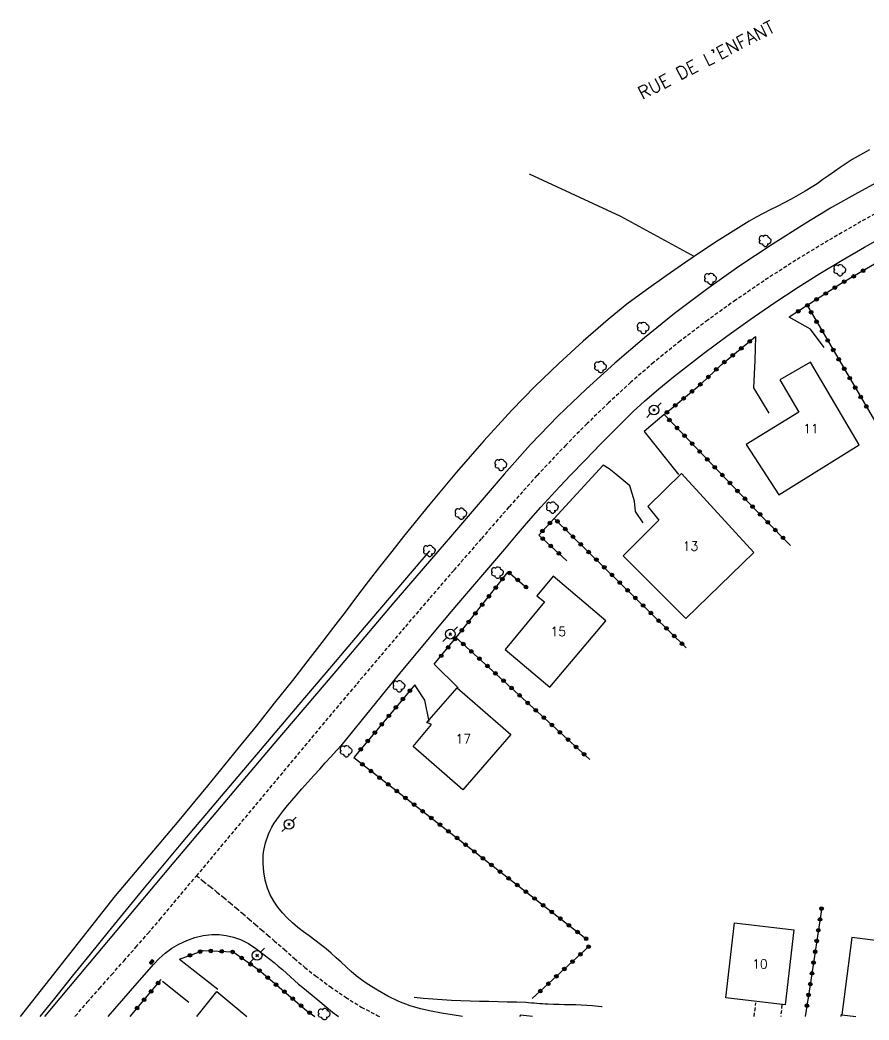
# Model space of a CAD drawing. Header units: millimetres. Extents: x 145000 to 146000, y 142999 to 144002.
# Drawn here: x 145116.1 to 145232.8, y 142999.5 to 143137 of the extents above; entities that cross this region are included whole.
import ezdxf
from ezdxf.enums import TextEntityAlignment as Align

# ---------------------------------------------------------------- set-up
doc = ezdxf.new("R2010")
doc.units = ezdxf.units.MM
doc.linetypes.add('DASHED', pattern=[0.75, 0.5, -0.25])
doc.layers.get('0').update_dxf_attribs({"linetype": 'CONTINUOUS'})
for name, color, linetype in [('W0001', 6, 'DASHED'), ('W0008', 7, 'CONTINUOUS'), ('W0014', 7, 'CONTINUOUS'), ('W0017', 7, 'CONTINUOUS'), ('W0101', 7, 'CONTINUOUS'), ('W0112', 1, 'DASHED'), ('W0211', 2, 'CONTINUOUS'), ('W0300', 7, 'CONTINUOUS'), ('W0323', 7, 'CONTINUOUS'), ('W0330', 7, 'CONTINUOUS'), ('W0333', 7, 'CONTINUOUS'), ('W0401', 7, 'CONTINUOUS'), ('W0473', 7, 'CONTINUOUS'), ('W0989', 7, 'CONTINUOUS'), ('W0991', 7, 'CONTINUOUS')]:
    doc.layers.add(name, color=color, linetype=linetype)
doc.styles.get("Standard").update_dxf_attribs({"font": 'romans.shx', "width": 0.85})

# ---------------------------------------------------------------- blocks, each defined once
blk = doc.blocks.new('T300')
for p, q in [((-0.8, 0.51), (-0.86, 0.34)), ((-0.86, 0.34), (-0.86, 0.17)), ((-0.86, 0.17), (-0.74, 0.06)), ((-0.69, 0.63), (-0.8, 0.51)), ((-0.8, -0.06), (-0.74, 0.06)), ((-0.74, 0.06), (-0.69, 0.11)), ((-0.57, 0.69), (-0.69, 0.63)), ((-0.46, 0.69), (-0.57, 0.69)), ((-0.29, 0.63), (-0.46, 0.69)), ((-0.29, 0.63), (-0.17, 0.74)), ((-0.23, 0.57), (-0.29, 0.63)), ((-0.17, 0.74), (-0.06, 0.8)), ((-0.06, 0.8), (0.06, 0.8)), ((0.06, 0.8), (0.23, 0.74)), ((0.23, 0.74), (0.34, 0.63)), ((0.34, 0.63), (0.4, 0.51)), ((0.46, 0.46), (0.34, 0.46)), ((0.4, 0.51), (0.4, 0.46)), ((0.57, 0.4), (0.46, 0.46)), ((0.57, 0.4), (0.69, 0.29)), ((0.69, 0.29), (0.74, 0.17)), ((0.74, 0.06), (0.69, -0.17)), ((0.74, 0.17), (0.74, 0.06)), ((-0.8, -0.17), (-0.8, -0.06)), ((-0.8, -0.23), (-0.8, -0.17)), ((-0.74, -0.34), (-0.8, -0.23)), ((-0.69, -0.4), (-0.74, -0.34)), ((-0.51, -0.46), (-0.69, -0.4)), ((-0.4, -0.46), (-0.51, -0.46)), ((-0.4, -0.46), (-0.34, -0.46)), ((-0.34, -0.46), (-0.34, -0.4)), ((-0.34, -0.51), (-0.34, -0.46)), ((-0.29, -0.63), (-0.34, -0.51)), ((-0.17, -0.74), (-0.29, -0.63)), ((-0.06, -0.8), (-0.17, -0.74)), ((0.06, -0.8), (-0.06, -0.8)), ((0.17, -0.74), (0.06, -0.8)), ((0.23, -0.69), (0.17, -0.74)), ((0.29, -0.46), (0.23, -0.46)), ((0.29, -0.63), (0.23, -0.69)), ((0.46, -0.4), (0.29, -0.46)), ((0.34, -0.51), (0.29, -0.63)), ((0.34, -0.51), (0.34, -0.46)), ((0.57, -0.34), (0.46, -0.4)), ((0.63, -0.29), (0.57, -0.34)), ((0.69, -0.17), (0.63, -0.29))]:
    blk.add_line(p, q)
blk = doc.blocks.new('T473')
for p, q in [((-0.166667, 0.166667), (0.166667, -0.166667)), ((-0.166667, -0.166667), (0.166667, 0.166667)), ((0.500001, 0.500001), (1.000002, 1.000002)), ((-1.000002, -1.000002), (-0.500001, -0.500001))]:
    blk.add_line(p, q)
blk.add_ellipse((0, 0), major_axis=(0.471405, 0.471405), ratio=1, start_param=5.4977871438, end_param=11.780972451)
blk = doc.blocks.new('T401')
for p, q in [((-0.3, 0.3), (0, 0.3)), ((-0.3, -0.25), (-0.3, 0.3)), ((-0.3, 0.15), (0, 0.15)), ((-0.3, 0), (0, 0)), ((0, 0.3), (0, -0.25)), ((-0.3, -0.15), (0, -0.15)), ((-0.3, -0.25), (-0.3, -0.3)), ((-0.3, -0.3), (0, -0.3)), ((0, -0.3), (0, -0.25))]:
    blk.add_line(p, q)
blk = doc.blocks.new('t323o')
at = {"color": 0, "linetype": 'Continuous'}
for radius in [0.25, 0.15]:
    blk.add_circle((0, 0), radius, dxfattribs=at)

msp = doc.modelspace()

# ---------------------------------------------------------------- linework, layer by layer
at = {"layer": 'W0001'}
for points in [[(145236.23, 143111.81), (145231.68, 143109.27), (145227.18, 143106.67), (145222.73, 143103.97), (145218.35, 143101.15), (145214.45, 143098.48), (145210.61, 143095.73), (145206.85, 143092.87), (145203.17, 143089.9), (145200.04, 143087.19), (145196.99, 143084.38), (145194.02, 143081.5), (145191.11, 143078.56), (145187.14, 143074.36), (145183.28, 143070.05), (145179.48, 143065.68), (145175.69, 143061.32), (145172.3, 143057.42), (145168.94, 143053.49), (145165.6, 143049.55), (145162.26, 143045.61), (145158.88, 143041.59), (145155.51, 143037.55), (145152.14, 143033.51), (145148.78, 143029.47), (145140.33, 143019.35)], [(145123.63, 143000), (145123.67, 143000.05), (145125.32, 143001.95), (145126.99, 143003.85), (145128.66, 143005.74), (145130.33, 143007.62), (145132, 143009.52), (145133.66, 143011.42), (145135.31, 143013.33), (145140.33, 143019.35)], [(145140.33, 143019.35), (145141.27, 143018.61), (145142.21, 143017.86), (145143.15, 143017.11), (145144.07, 143016.35), (145144.95, 143015.62), (145145.82, 143014.88), (145146.69, 143014.14), (145147.55, 143013.4), (145148.42, 143012.65), (145149.28, 143011.9), (145150.14, 143011.16), (145151.01, 143010.42), (145152.41, 143009.2), (145153.8, 143007.96), (145155.22, 143006.75), (145156.68, 143005.6), (145158.73, 143004.1), (145160.83, 143002.65), (145162.99, 143001.3), (145165.25, 143000.11), (145165.49, 143000)]]:
    msp.add_lwpolyline(points, dxfattribs=at)
at = {"layer": 'W0008'}
for points in [[(145234.88, 143115.19), (145231.23, 143113.22), (145227.63, 143111.2), (145224.08, 143109.07), (145219.46, 143106.13), (145214.9, 143103.09), (145210.43, 143099.93), (145206.06, 143096.63), (145201.9, 143093.29), (145197.84, 143089.83), (145193.89, 143086.26), (145190.04, 143082.56), (145186.26, 143078.62), (145182.63, 143074.54), (145179.07, 143070.39), (145175.51, 143066.26), (145171.47, 143061.59), (145167.47, 143056.89), (145163.48, 143052.19), (145159.49, 143047.48), (145155.23, 143042.48), (145150.97, 143037.47), (145146.71, 143032.46), (145142.47, 143027.44), (145137.22, 143021.22), (145131.99, 143014.99), (145126.76, 143008.75), (145121.53, 143002.51), (145119.44, 143000)], [(145176.88, 143000), (145175.48, 143000.23), (145174.03, 143000.47), (145172.57, 143000.72), (145171.12, 143001.03), (145169.71, 143001.46), (145168.16, 143002.07), (145166.65, 143002.79), (145165.2, 143003.6), (145163.79, 143004.48), (145163.03, 143005.02), (145162.3, 143005.6), (145161.59, 143006.2), (145160.9, 143006.82), (145160.22, 143007.45), (145159.54, 143008.08), (145158.86, 143008.7), (145158.16, 143009.3), (145157.4, 143009.91), (145156.62, 143010.5), (145155.84, 143011.08), (145155.06, 143011.65), (145154.28, 143012.25), (145153.53, 143012.87), (145152.81, 143013.54), (145152.14, 143014.26), (145151.52, 143015.04), (145150.95, 143015.86), (145150.47, 143016.74), (145150.09, 143017.66), (145149.77, 143018.76), (145149.57, 143019.89), (145149.48, 143021.03), (145149.51, 143022.17), (145149.55, 143022.6), (145149.62, 143023.03), (145149.71, 143023.45), (145149.82, 143023.86), (145149.95, 143024.27), (145150.09, 143024.67), (145150.25, 143025.07), (145150.41, 143025.46), (145150.69, 143026.03), (145151.02, 143026.56), (145151.38, 143027.08), (145151.74, 143027.59), (145152.29, 143028.31), (145152.86, 143029.02), (145153.44, 143029.7), (145154.03, 143030.39), (145154.83, 143031.31), (145155.64, 143032.22), (145156.45, 143033.12), (145157.27, 143034.02), (145158.04, 143034.86), (145158.81, 143035.71), (145159.59, 143036.55), (145160.37, 143037.39)], [(145128.21, 143000), (145131.26, 143003.53), (145134.41, 143007.13)]]:
    msp.add_lwpolyline(points, dxfattribs=at)
at = {"layer": 'W0014'}
for points in [[(145160.21, 143037.2), (145162.95, 143040.6), (145165.71, 143043.99), (145168.47, 143047.36), (145171.26, 143050.73), (145173.69, 143053.64), (145176.14, 143056.54), (145178.6, 143059.43), (145181.07, 143062.32), (145182.7, 143064.25), (145184.33, 143066.19), (145185.98, 143068.11), (145187.66, 143070.01), (145189.67, 143072.21), (145191.72, 143074.38), (145193.79, 143076.53), (145195.88, 143078.67), (145197.36, 143080.17), (145198.85, 143081.67), (145200.36, 143083.15), (145201.92, 143084.58), (145203.9, 143086.29), (145205.92, 143087.95), (145207.97, 143089.56), (145210.05, 143091.15), (145213.24, 143093.51), (145216.46, 143095.82), (145219.72, 143098.08), (145223.03, 143100.26), (145226.04, 143102.15), (145229.09, 143103.97), (145232.17, 143105.75), (145235.28, 143107.48)], [(145134.41, 143007.13), (145135.18, 143007.96), (145136.03, 143008.71), (145136.94, 143009.37), (145137.92, 143009.95), (145138.99, 143010.45), (145140.1, 143010.85), (145141.24, 143011.14), (145142.42, 143011.28), (145143.43, 143011.27), (145144.43, 143011.15), (145145.41, 143010.91), (145146.36, 143010.58), (145147.46, 143010.04), (145148.49, 143009.36), (145149.47, 143008.61), (145150.42, 143007.87), (145151.01, 143007.41), (145151.58, 143006.93), (145152.14, 143006.44), (145152.7, 143005.95), (145153.25, 143005.45), (145153.81, 143004.95), (145154.37, 143004.46), (145154.94, 143003.99), (145156.99, 143002.3), (145159.04, 143000.6), (145159.83, 143000)], [(145186.53, 143000), (145184.85, 143000.2), (145184.72, 143000)]]:
    msp.add_lwpolyline(points, dxfattribs=at)
at = {"layer": 'W0017'}
for points in [[(145224.75, 143094.48), (145221.8, 143096.14)], [(145226.62, 143091.95), (145224.75, 143094.48)], [(145217.19, 143093.46), (145217.07, 143090.18), (145216.9, 143086.42)], [(145216.9, 143086.42), (145219, 143082.93)], [(145201.88, 143080.42), (145206.6, 143074.5)], [(145201.74, 143067.88), (145200.67, 143069.4), (145200.53, 143070.82), (145199.92, 143072.94), (145197.96, 143074.55), (145197.07, 143075.31), (145196.23, 143075.8)], [(145176.29, 143045.2), (145173.02, 143048.43)], [(145172.32, 143040.57), (145171.73, 143043.49), (145170.69, 143045.09), (145170.34, 143045.57)], [(145138.01, 143007.89), (145143.25, 143003.75)], [(145139.28, 143001.9), (145135.64, 143004.82)], [(145228.96, 143000.34), (145228.91, 143000)]]:
    msp.add_lwpolyline(points, dxfattribs=at)
at = {"layer": 'W0101'}
for points in [[(145220.38, 143071.7), (145231.43, 143078.57), (145224.72, 143089.95), (145220.53, 143087.5), (145223.13, 143083.08), (145215.9, 143078.62)], [(145203.9, 143068.22), (145199, 143063.33), (145207.61, 143054.69), (145216.93, 143063.8), (145207.02, 143074.63), (145202.37, 143070.1)], [(145188.17, 143057.01), (145182.76, 143050.47), (145188.89, 143045.29), (145196.61, 143054.41), (145189.35, 143060.55), (145187.1, 143057.84)], [(145176.15, 143045.19), (145183.55, 143038.75), (145176.93, 143031.14), (145170.11, 143037.11), (145172.62, 143040.14), (145171.99, 143040.42)], [(145213.09, 143002.55), (145214.31, 143012.86), (145222.47, 143011.9), (145221.25, 143001.58)]]:
    msp.add_lwpolyline(points, close=True, dxfattribs=at)
for points in [[(145241.95, 143000), (145243.11, 143009.25), (145230.4, 143010.85), (145229.06, 143000.24)], [(145140.36, 143000), (145143.15, 143003.45), (145147.26, 143000)], [(145229.06, 143000.24), (145230.97, 143000)]]:
    msp.add_lwpolyline(points, dxfattribs=at)
at = {"layer": 'W0112'}
for points in [[(145217, 143000), (145217.24, 143001.89)], [(145220.82, 143001.59), (145220.64, 143000)]]:
    msp.add_lwpolyline(points, dxfattribs=at)
at = {"layer": 'W0211'}
for points in [[(145232.85, 143119.12), (145230.49, 143117.79), (145229.66, 143117.27), (145228.84, 143116.73), (145228.04, 143116.18), (145227.24, 143115.61), (145226.44, 143115.05), (145225.64, 143114.49), (145224.83, 143113.95), (145224, 143113.44), (145223.05, 143112.89), (145222.09, 143112.37), (145221.13, 143111.86), (145220.15, 143111.37), (145219.18, 143110.88), (145218.21, 143110.38), (145217.25, 143109.87), (145216.3, 143109.33), (145214.09, 143107.98), (145211.91, 143106.59), (145209.75, 143105.16), (145207.61, 143103.7), (145204.89, 143101.81), (145202.18, 143099.89), (145199.51, 143097.91), (145196.91, 143095.83), (145193.47, 143092.86), (145190.12, 143089.78), (145186.86, 143086.6), (145183.69, 143083.35), (145179.81, 143079.14), (145176.08, 143074.81), (145172.43, 143070.41), (145168.81, 143065.98), (145167.17, 143063.93), (145165.55, 143061.86), (145163.94, 143059.78), (145162.35, 143057.69), (145160.77, 143055.6), (145159.18, 143053.5), (145157.58, 143051.42), (145155.97, 143049.34), (145153.51, 143046.2), (145151.03, 143043.06), (145148.54, 143039.93), (145146.03, 143036.82), (145141.86, 143031.73), (145137.66, 143026.65), (145133.43, 143021.61), (145129.17, 143016.58)], [(145196.11, 143001.32), (145195.99, 143001.34), (145194.75, 143001.46), (145193.99, 143001.51), (145193.23, 143001.55), (145192.46, 143001.58), (145191.7, 143001.6), (145190.94, 143001.61), (145190.18, 143001.63), (145189.42, 143001.65), (145188.66, 143001.68), (145188.27, 143001.71), (145187.89, 143001.73), (145187.51, 143001.76), (145187.13, 143001.79), (145186.75, 143001.82), (145186.37, 143001.85), (145185.99, 143001.88), (145185.61, 143001.9), (145184.33, 143001.95), (145183.05, 143001.99), (145181.78, 143002.02), (145180.5, 143002.05), (145179.22, 143002.08), (145177.94, 143002.11), (145176.67, 143002.15), (145175.39, 143002.21), (145174.11, 143002.29), (145172.82, 143002.38), (145171.54, 143002.48), (145170.26, 143002.61)]]:
    msp.add_lwpolyline(points, dxfattribs=at)
at = {"layer": 'W0300'}
msp.add_lwpolyline([(145172.38, 143064), (145167.88, 143058.73), (145163.38, 143053.46), (145158.9, 143048.18), (145154.42, 143042.9), (145149.08, 143036.61), (145143.74, 143030.31), (145138.42, 143024), (145133.14, 143017.67), (145130.65, 143014.65), (145128.18, 143011.62), (145125.72, 143008.57), (145123.26, 143005.53), (145120.81, 143002.48), (145118.79, 143000)], dxfattribs=at)
at = {"layer": 'W0323'}
for points in [[(145235.96, 143104.85), (145228.89, 143100.71), (145221.8, 143096.14)], [(145224.35, 143097.61), (145236.21, 143077.4)], [(145222.01, 143064.73), (145218.43, 143068.38), (145204.64, 143082.74), (145209.71, 143086.99), (145212.44, 143089.58), (145217.19, 143093.46)], [(145191.25, 143062.64), (145187.38, 143066.17), (145189.52, 143068.48), (145207.65, 143050.69)], [(145173.02, 143048.43), (145176.46, 143052.6), (145183.18, 143061.14), (145185.68, 143058.98)], [(145175.89, 143052.21), (145194.39, 143035.33)], [(145170.34, 143045.57), (145161.95, 143035.59)], [(145161.95, 143035.59), (145194.02, 143010.59)], [(145226.28, 143014.97), (145224.7, 143004.34), (145224.02, 143000)], [(145138.01, 143007.89), (145141.24, 143009.07), (145145.36, 143008.88), (145148.88, 143006.39), (145155.45, 143000.84), (145156.59, 143000)], [(145186.49, 143002.48), (145194.25, 143009.6)], [(145131.2, 143000), (145135.46, 143005.07)]]:
    msp.add_lwpolyline(points, dxfattribs=at)
at = {"layer": 'W0330'}
for points in [[(145208.73, 143104.47), (145198.65, 143109.96), (145186.13, 143115.8)], [(145129.17, 143016.58), (145116.07, 143000)]]:
    msp.add_lwpolyline(points, dxfattribs=at)
at = {"layer": 'W0333'}
for points in [[(145204.64, 143082.74), (145201.88, 143080.42)], [(145196.23, 143075.8), (145189.52, 143068.48)]]:
    msp.add_lwpolyline(points, dxfattribs=at)

# ---------------------------------------------------------------- block references
at = {"layer": 'W0300'}
for p in [(145218.54, 143106.62), (145228.8, 143102.59), (145211.03, 143101.4), (145201.79, 143094.65), (145195.91, 143089.28), (145182.22, 143075.82), (145189.29, 143069.96), (145176.73, 143069.11), (145172.38, 143064), (145181.74, 143061.01), (145168.21, 143045.39), (145160.94, 143036.47), (145157.92, 143000.32)]:
    msp.add_blockref('T300', p, dxfattribs=at)
at = {"layer": 'W0323'}
for p, rotation in [((145231.97, 143102.51), 210.3229230848609), ((145229.38, 143101), 210.3229230848609), ((145230.67, 143101.75), 210.3229230848609), ((145226.84, 143099.39), 212.8482355526331), ((145228.1, 143100.2), 212.8482355526331), ((145225.58, 143098.58), 212.8482355526331), ((145223.06, 143096.95), 212.8482355526331), ((145224.32, 143097.76), 212.8482355526331), ((145224.82, 143096.81), 300.3868349943), ((145225.58, 143095.51), 300.3868349943), ((145226.34, 143094.22), 300.3868349943), ((145216.39, 143092.8), 39.20529916832599), ((145227.1, 143092.93), 300.3868349943), ((145214.06, 143090.91), 39.20529916832599), ((145215.22, 143091.85), 39.20529916832599), ((145227.86, 143091.63), 300.3868349943), ((145212.9, 143089.96), 39.20529916832599), ((145228.62, 143090.34), 300.3868349943), ((145211.78, 143088.96), 43.58916524250608), ((145229.38, 143089.04), 300.3868349943), ((145209.6, 143086.9), 39.91537548322881), ((145210.7, 143087.92), 43.58916524250608), ((145230.14, 143087.75), 300.3868349943), ((145208.45, 143085.93), 39.91537548322881), ((145230.89, 143086.46), 300.3868349943), ((145207.3, 143084.97), 39.91537548322881), ((145231.65, 143085.16), 300.3868349943), ((145205, 143083.05), 39.91537548322881), ((145206.15, 143084.01), 39.91537548322881), ((145232.41, 143083.87), 300.3868349943), ((145205.35, 143082), 133.8258786975772), ((145206.39, 143080.92), 133.8258786975772), ((145207.43, 143079.84), 133.8258786975772), ((145208.47, 143078.75), 133.8258786975772), ((145209.5, 143077.67), 133.8258786975772), ((145210.54, 143076.59), 133.8258786975772), ((145211.58, 143075.51), 133.8258786975772), ((145212.62, 143074.43), 133.8258786975772), ((145213.66, 143073.34), 133.8258786975772), ((145214.7, 143072.26), 133.8258786975772), ((145215.74, 143071.18), 133.8258786975772), ((145216.77, 143070.1), 133.8258786975772), ((145217.81, 143069.02), 133.8258786975772), ((145188.91, 143067.83), 47.17637266833687), ((145189.95, 143068.06), 315.5399982673805), ((145218.86, 143067.94), 134.5078853252662), ((145187.89, 143066.73), 47.17637266833687), ((145191.02, 143067.01), 315.5399982673805), ((145219.91, 143066.87), 134.5078853252662), ((145187.93, 143065.67), 137.5962488497547), ((145192.09, 143065.95), 315.5399982673805), ((145193.16, 143064.9), 315.5399982673805), ((145220.96, 143065.8), 134.5078853252662), ((145189.04, 143064.66), 137.5962488497547), ((145190.15, 143063.65), 137.5962488497547), ((145194.24, 143063.85), 315.5399982673805), ((145195.31, 143062.8), 315.5399982673805), ((145183.35, 143060.98), 319.2934307290025), ((145196.38, 143061.75), 315.5399982673805), ((145197.45, 143060.7), 315.5399982673805), ((145182.39, 143060.14), 51.77195158158747), ((145184.49, 143060.01), 319.2934307290025), ((145198.52, 143059.65), 315.5399982673805), ((145181.47, 143058.96), 51.77195158158747), ((145185.63, 143059.03), 319.2934307290025), ((145199.59, 143058.6), 315.5399982673805), ((145179.61, 143056.6), 51.77195158158747), ((145180.54, 143057.78), 51.77195158158747), ((145200.66, 143057.55), 315.5399982673805), ((145178.68, 143055.42), 51.77195158158747), ((145201.73, 143056.5), 315.5399982673805), ((145202.8, 143055.45), 315.5399982673805), ((145177.75, 143054.25), 51.77195158158747), ((145203.87, 143054.4), 315.5399982673805), ((145176.82, 143053.07), 51.77195158158747), ((145204.94, 143053.35), 315.5399982673805), ((145175.88, 143051.9), 50.56601628398739), ((145177, 143051.2), 317.6133307947679), ((145206.01, 143052.3), 315.5399982673805), ((145207.08, 143051.25), 315.5399982673805), ((145174.93, 143050.74), 50.56601628398739), ((145178.11, 143050.19), 317.6133307947679), ((145173.98, 143049.58), 50.56601628398739), ((145179.22, 143049.18), 317.6133307947679), ((145180.32, 143048.17), 317.6133307947679), ((145181.43, 143047.16), 317.6133307947679), ((145182.54, 143046.15), 317.6133307947679), ((145169.67, 143044.78), 229.968260310939), ((145183.65, 143045.14), 317.6133307947679), ((145168.71, 143043.63), 229.968260310939), ((145184.76, 143044.13), 317.6133307947679), ((145185.86, 143043.11), 317.6133307947679), ((145167.74, 143042.48), 229.968260310939), ((145186.97, 143042.1), 317.6133307947679), ((145165.81, 143040.18), 229.968260310939), ((145166.78, 143041.33), 229.968260310939), ((145188.08, 143041.09), 317.6133307947679), ((145189.19, 143040.08), 317.6133307947679), ((145164.85, 143039.03), 229.968260310939), ((145190.29, 143039.07), 317.6133307947679), ((145163.88, 143037.88), 229.968260310939), ((145191.4, 143038.06), 317.6133307947679), ((145162.92, 143036.74), 229.968260310939), ((145192.51, 143037.05), 317.6133307947679), ((145193.62, 143036.04), 317.6133307947679), ((145163.14, 143034.66), 322.0701339551825), ((145164.32, 143033.74), 322.0701339551825), ((145165.5, 143032.82), 322.0701339551825), ((145166.69, 143031.9), 322.0701339551825), ((145167.87, 143030.98), 322.0701339551825), ((145169.05, 143030.05), 322.0701339551825), ((145170.24, 143029.13), 322.0701339551825), ((145171.42, 143028.21), 322.0701339551825), ((145172.6, 143027.29), 322.0701339551825), ((145173.79, 143026.37), 322.0701339551825), ((145174.97, 143025.44), 322.0701339551825), ((145176.15, 143024.52), 322.0701339551825), ((145177.33, 143023.6), 322.0701339551825), ((145178.52, 143022.68), 322.0701339551825), ((145179.7, 143021.76), 322.0701339551825), ((145180.88, 143020.83), 322.0701339551825), ((145182.07, 143019.91), 322.0701339551825), ((145183.25, 143018.99), 322.0701339551825), ((145184.43, 143018.07), 322.0701339551825), ((145185.62, 143017.15), 322.0701339551825), ((145186.8, 143016.22), 322.0701339551825), ((145187.98, 143015.3), 322.0701339551825), ((145189.17, 143014.38), 322.0701339551825), ((145226.26, 143014.83), 261.5199961323647), ((145190.35, 143013.46), 322.0701339551825), ((145226.04, 143013.35), 261.5199961323647), ((145191.53, 143012.54), 322.0701339551825), ((145192.72, 143011.61), 322.0701339551825), ((145225.82, 143011.86), 261.5199961323647), ((145193.9, 143010.69), 322.0701339551825), ((145225.6, 143010.38), 261.5199961323647), ((145140.83, 143008.92), 20.05161138141283), ((145142.3, 143009.02), 357.3930316888078), ((145143.8, 143008.95), 357.3930316888078), ((145145.3, 143008.88), 357.3930316888078), ((145193.12, 143008.56), 42.55042518771371), ((145194.23, 143009.58), 42.55042518771371), ((145225.38, 143008.9), 261.5199961323647), ((145139.42, 143008.4), 20.05161138141283), ((145146.54, 143008.05), 324.7082386073396), ((145147.76, 143007.18), 324.7082386073396), ((145192.02, 143007.55), 42.55042518771371), ((145225.16, 143007.41), 261.5199961323647), ((145148.98, 143006.31), 319.8074278615359), ((145190.91, 143006.53), 42.55042518771371), ((145224.94, 143005.93), 261.5199961323647), ((145135.06, 143004.59), 49.92453235168137), ((145150.13, 143005.34), 319.8074278615359), ((145151.27, 143004.37), 319.8074278615359), ((145188.7, 143004.5), 42.55042518771371), ((145189.81, 143005.52), 42.55042518771371), ((145224.72, 143004.45), 261.5199961323647), ((145134.09, 143003.44), 49.92453235168137), ((145152.42, 143003.4), 319.8074278615359), ((145187.6, 143003.49), 42.55042518771371), ((145133.13, 143002.3), 49.92453235168137), ((145153.56, 143002.43), 319.8074278615359), ((145224.48, 143002.96), 261.1319244422886), ((145132.16, 143001.15), 49.92453235168137), ((145154.71, 143001.47), 319.8074278615359), ((145155.88, 143000.53), 323.7077491597441), ((145224.25, 143001.48), 261.1319244422886)]:
    msp.add_blockref('t323o', p, dxfattribs=dict(at, rotation=rotation))
at = {"layer": 'W0401', "rotation": 319.262241695524}
msp.add_blockref('T401', (145134.28, 143007.4), dxfattribs=at)
at = {"layer": 'W0473'}
for p in [(145203.22, 143083.36), (145175.21, 143052.56), (145153.05, 143026.41), (145148.67, 143008.41)]:
    msp.add_blockref('T473', p, dxfattribs=at)

# ---------------------------------------------------------------- texts
at = {"layer": 'W0989'}
msp.add_text("RUE DE L'ENFANT   ", height=1.75, rotation=27.108, dxfattribs=at).set_placement((145201.6, 143126.03))
at = {"layer": 'W0991'}
for s, p in [('11', (145224.79, 143080.82)), ('13', (145208.24, 143064.66)), ('15', (145190.07, 143052.92)), ('17', (145177.01, 143038.17)), ('10', (145217.78, 143007.22))]:
    msp.add_text(s, height=1.25, dxfattribs=at).set_placement(p, align=Align.MIDDLE_CENTER)

doc.saveas('drawing.dxf')
